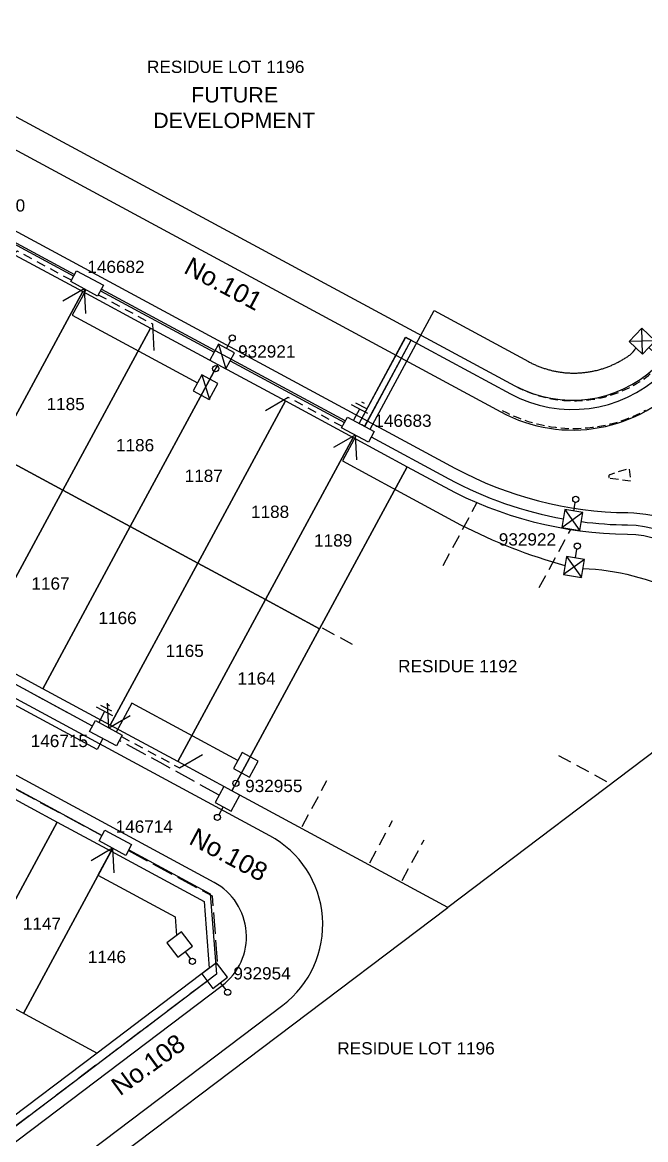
# Model space of a CAD drawing. Header units: metres. Extents: x 303507 to 304452, y 6274483 to 6275961.
# Drawn here: x 304259.9 to 304361.4, y 6274711.8 to 6274893.8 of the extents above; entities that cross this region are included whole.
import ezdxf
from ezdxf.enums import TextEntityAlignment as Align

# ---------------------------------------------------------------- set-up
doc = ezdxf.new("R2010")
doc.units = ezdxf.units.M
doc.header["$LTSCALE"] = 0.7
for name, pattern in [('Dash', [5, 3, -2]), ('DASHED', [19.05, 12.7, -6.35]), ('IE Trench LV', [6.5, 5, -1.5])]:
    doc.linetypes.add(name, pattern=pattern)
doc.layers.get('0').update_dxf_attribs({"color": 6})
for name, color, linetype in [('_User Miscellaneous1', 3, 'Continuous'), ('_User Miscellaneous10', 8, 'Continuous'), ('_User Miscellaneous11', 7, 'Continuous'), ('_User Miscellaneous4', 7, 'Continuous'), ('_User Miscellaneous7', 150, 'Continuous'), ('_User Miscellaneous8', 7, 'Continuous'), ('_User Miscellaneous9', 8, 'Continuous'), ('Cadastre Developer_SP_NEW', 4, 'Continuous'), ('Cadastre Roads_SP_NEW', 8, 'Continuous'), ('Duct_SP_NEW', 2, 'Continuous'), ('Equip_LV_NEW', 5, 'Continuous'), ('Mains_LV_NEW_R6', 2, 'Continuous'), ('Mains_LV_NEW_T84', 2, 'Continuous'), ('Services_SP_NEW_UG', 2, 'Continuous'), ('SupportsUG_SP_LV_NEW', 2, 'Continuous'), ('SupportsUG_SP_LV_SL_NEW', 2, 'Continuous'), ('Trench_SP_NEW', 2, 'Continuous')]:
    doc.layers.add(name, color=color, linetype=linetype)
doc.layers.add('_User Miscellaneous5', color=7, linetype='Continuous', lineweight=35)
doc.styles.add('ARIAL', font='arial.ttf', dxfattribs={"height": 2})
doc.styles.add('ARIAL 3.0', font='arial.ttf', dxfattribs={"height": 3})
doc.styles.add('POLE_LABEL', font='arial.ttf')
doc.styles.add('SL_LABEL', font='arial.ttf')
doc.styles.get("Standard").update_dxf_attribs({"font": 'arial.ttf'})
doc.styles.add('style1', font='iso3098b.shx')
doc.linetypes.add('Cable New UG', pattern='A,8,-1,["x",style1,S=3.5,R=0,X=0.35,Y=-1],-3.5', length=12.5)
doc.linetypes.add('Cable Z', pattern='A,8,-1,["Z",Standard,S=2.5,R=0,X=0.35,Y=-1.25],-3.5', length=12.5)
doc.linetypes.add('IE Trench HV', pattern='A,8,-2,["/",style1,S=2.5,R=0,X=0.1,Y=-1],-4.5', length=14.5)

# ---------------------------------------------------------------- blocks, each defined once
blk = doc.blocks.new('*U140')
at = {"layer": '_User Miscellaneous7', "lineweight": -3}
blk.add_lwpolyline([(1.49, -4.51), (1.49, -3.06)], dxfattribs=at)
blk.add_lwpolyline([(0, -7.48), (2.97, -7.48), (2.97, -4.51), (0, -4.51)], close=True, dxfattribs=at)
blk.add_circle((1.49, -2.56), 0.5, dxfattribs=at)
at = {"layer": '_User Miscellaneous8', "color": 2, "lineweight": -3}
blk.add_lwpolyline([(-1.49, 0), (1.49, 0), (1.49, 2.97), (-1.49, 2.97)], close=True, dxfattribs=at)
at = {"style": 'POLE_LABEL', "flags": 9}
blk.add_attdef('STRUCTURE_PLANT_NUMBER', text='', height=0.2, dxfattribs=at).set_placement((1.64, 1.73), align=Align.MIDDLE_LEFT)
for tag, flags, p in [('STREET_CODE', 9, (1.64, 1.49)), ('OWNED_BY', 9, (1.64, 1.09)), ('OPERATED_BY', 9, (1.64, 0.89)), ('STATE', 9, (1.64, 0.49)), ('COLUMN_TYPE', 9, (1.64, 1.29)), ('MAINTAINED_BY', 9, (1.64, 0.69)), ('USAGE', 9, (1.64, 0.29)), ('LEGEND', 9, (1.64, 0.09)), ('SUBURB', 9, (1.64, -0.31)), ('STREETNAME', 9, (1.64, -0.51)), ('Z', 1, (1.64, -1.31)), ('PARENT', 9, (1.64, -0.11)), ('LOCATION', 9, (1.64, -0.71)), ('NOTES', 9, (1.64, -0.91)), ('LABEL_ALIGNMENT', 9, (1.64, -1.11))]:
    blk.add_attdef(tag, text='', height=0.2, dxfattribs=dict(flags=flags)).set_placement(p, align=Align.MIDDLE_LEFT)
at = {"layer": '_User Miscellaneous5', "style": 'ARIAL', "flags": 8}
blk.add_attdef('ASSET_NUM', text='', height=2, dxfattribs=at).set_placement((2, 3.49), align=Align.MIDDLE_LEFT)
blk = doc.blocks.new('*U66')
at = {"layer": '_User Miscellaneous8', "color": 2}
blk.add_line((0, 0), (0, 1.45), dxfattribs=at)
blk.add_circle((0, 1.95), 0.5, dxfattribs=at)
for tag, p, flags in [('Z', (0, 0), 1), ('OPERATED_BY', (0, -9.61), 9)]:
    blk.add_attdef(tag, p, '', height=0.2, dxfattribs=dict(flags=flags))
at = {"style": 'SL_LABEL', "flags": 9}
blk.add_attdef('STREET_CODE', text='', height=0.2, dxfattribs=at).set_placement((0, -0.2), align=Align.MIDDLE_LEFT)
at = {"flags": 9}
for tag, p in [('CONSTRUCTED_VOLTAGE', (0, -0.4)), ('CONTROL_TYPE', (0, -0.6)), ('OPERATING_VOLTAGE', (0, -1.4)), ('ORIENTATION', (0, -1.6)), ('OWNED_BY', (0, -1.8)), ('LANTERN_PURPOSE', (0, -0.8)), ('LANTERN_TYPE', (0, -1)), ('NO_PHASES', (0, -1.2)), ('STATE', (0, -2)), ('CEXIST', (0, -2.4)), ('CNEW', (0, -2.6)), ('CNUMBER', (0, -2.8)), ('CREMOVE', (0, -3)), ('CREPLACE', (0, -3.2)), ('USAGE', (0, -2.2)), ('LKINGHEIGHT', (0, -3.4)), ('LBRACKET', (0, -3.6)), ('LBRACKETVOCAB', (0, -3.8)), ('LCATEGORY', (0, -4)), ('LCHARGE1', (0, -4.2)), ('LCHARGE1PERCENT', (0, -4.4)), ('LCHARGE2', (0, -4.6)), ('LCHARGE2PERCENT', (0, -4.8)), ('LCHARGE3', (0, -5)), ('LCHARGE3PERCENT', (0, -5.2)), ('LEXIST', (0, -5.4)), ('LLAMP', (0, -5.6)), ('LLAMPVOCAB', (0, -5.8)), ('LMAST', (0, -6)), ('LMASTVOCAB', (0, -6.2)), ('LNEW', (0, -6.4)), ('LANTNUMBER', (0, -6.6)), ('LOUTREACH', (0, -7)), ('LOUTREACHVOCAB', (0, -7.2)), ('SUBURB', (0, -8.6)), ('STREETNAME', (0, -8.8)), ('LRATECODE', (0, -7.4)), ('LREMOVE', (0, -7.6)), ('LREPLACE', (0, -7.8)), ('LTYPE', (0, -8)), ('LTYPEVOCAB', (0, -8.2)), ('LEGEND', (0, -8.4)), ('LOCATION', (0, -9)), ('NOTES', (0, -9.2)), ('MAINTAINED_BY', (0, -9.86))]:
    blk.add_attdef(tag, text='', height=0.2, dxfattribs=at).set_placement(p, align=Align.MIDDLE_LEFT)
blk = doc.blocks.new('*U134')
at = {"layer": '_User Miscellaneous7', "lineweight": -3}
blk.add_lwpolyline([(-1.86, -6.29), (1.11, -6.29), (1.11, -3.32), (-1.86, -3.32)], close=True, dxfattribs=at)
blk.add_lwpolyline([(-0.37, -3.32), (-0.37, -1.87)], dxfattribs=at)
blk.add_circle((-0.37, -1.37), 0.5, dxfattribs=at)
at = {"layer": '_User Miscellaneous8', "color": 2, "lineweight": -3}
blk.add_lwpolyline([(-1.49, 0), (1.49, 0), (1.49, 2.97), (-1.49, 2.97)], close=True, dxfattribs=at)
at = {"style": 'POLE_LABEL', "flags": 9}
blk.add_attdef('STRUCTURE_PLANT_NUMBER', text='', height=0.2, dxfattribs=at).set_placement((1.64, 1.73), align=Align.MIDDLE_LEFT)
for tag, flags, p in [('STREET_CODE', 9, (1.64, 1.49)), ('OWNED_BY', 9, (1.64, 1.09)), ('OPERATED_BY', 9, (1.64, 0.89)), ('STATE', 9, (1.64, 0.49)), ('COLUMN_TYPE', 9, (1.64, 1.29)), ('MAINTAINED_BY', 9, (1.64, 0.69)), ('USAGE', 9, (1.64, 0.29)), ('LEGEND', 9, (1.64, 0.09)), ('SUBURB', 9, (1.64, -0.31)), ('STREETNAME', 9, (1.64, -0.51)), ('Z', 1, (1.64, -1.31)), ('PARENT', 9, (1.64, -0.11)), ('LOCATION', 9, (1.64, -0.71)), ('NOTES', 9, (1.64, -0.91)), ('LABEL_ALIGNMENT', 9, (1.64, -1.11))]:
    blk.add_attdef(tag, text='', height=0.2, dxfattribs=dict(flags=flags)).set_placement(p, align=Align.MIDDLE_LEFT)
at = {"layer": '_User Miscellaneous5', "style": 'ARIAL', "flags": 8}
blk.add_attdef('ASSET_NUM', text='', height=2, dxfattribs=at).set_placement((2, 3.49), align=Align.MIDDLE_LEFT)
blk = doc.blocks.new('*U149')
at = {"layer": '_User Miscellaneous7', "lineweight": -3}
for points in [[(0, -2.73), (0, -1.28)], [(-1.49, -2.73), (1.5, -5.71)]]:
    blk.add_lwpolyline(points, dxfattribs=at)
blk.add_lwpolyline([(-1.49, -5.7), (1.48, -5.7), (1.48, -2.73), (-1.49, -2.73)], close=True, dxfattribs=at)
blk.add_circle((0, -0.78), 0.5, dxfattribs=at)
at = {"layer": '_User Miscellaneous8', "color": 2, "lineweight": -3}
blk.add_lwpolyline([(-1.49, 0), (1.48, 0), (1.48, 2.97), (-1.49, 2.97)], close=True, dxfattribs=at)
blk.add_lwpolyline([(-1.49, 2.97), (1.5, -0.01)], dxfattribs=at)
at = {"style": 'POLE_LABEL', "flags": 9}
blk.add_attdef('STRUCTURE_PLANT_NUMBER', text='', height=0.2, dxfattribs=at).set_placement((1.64, 1.73), align=Align.MIDDLE_LEFT)
for tag, flags, p in [('STREET_CODE', 9, (1.64, 1.48)), ('OWNED_BY', 9, (1.64, 1.09)), ('OPERATED_BY', 9, (1.64, 0.89)), ('STATE', 9, (1.64, 0.49)), ('COLUMN_TYPE', 9, (1.64, 1.29)), ('MAINTAINED_BY', 9, (1.64, 0.69)), ('USAGE', 9, (1.64, 0.29)), ('LEGEND', 9, (1.64, 0.09)), ('SUBURB', 9, (1.64, -0.31)), ('STREETNAME', 9, (1.64, -0.51)), ('Z', 1, (1.64, -1.31)), ('PARENT', 9, (1.64, -0.11)), ('LOCATION', 9, (1.64, -0.71)), ('NOTES', 9, (1.64, -0.91)), ('LABEL_ALIGNMENT', 9, (1.64, -1.11))]:
    blk.add_attdef(tag, text='', height=0.2, dxfattribs=dict(flags=flags)).set_placement(p, align=Align.MIDDLE_LEFT)
at = {"layer": '_User Miscellaneous5', "style": 'ARIAL', "flags": 8}
blk.add_attdef('ASSET_NUM', text='', height=2, dxfattribs=at).set_placement((2, 3.49), align=Align.MIDDLE_LEFT)
blk = doc.blocks.new('*U150')
at = {"layer": '_User Miscellaneous7', "lineweight": -3}
for points in [[(0, -2.71), (0, -1.26)], [(-1.49, -2.71), (1.5, -5.69)]]:
    blk.add_lwpolyline(points, dxfattribs=at)
blk.add_lwpolyline([(-1.49, -5.68), (1.48, -5.68), (1.48, -2.71), (-1.49, -2.71)], close=True, dxfattribs=at)
blk.add_circle((0, -0.76), 0.5, dxfattribs=at)
at = {"layer": '_User Miscellaneous8', "color": 2, "lineweight": -3}
blk.add_lwpolyline([(-1.49, 0), (1.48, 0), (1.48, 2.97), (-1.49, 2.97)], close=True, dxfattribs=at)
blk.add_lwpolyline([(-1.49, 2.97), (1.5, -0.01)], dxfattribs=at)
at = {"style": 'POLE_LABEL', "flags": 9}
blk.add_attdef('STRUCTURE_PLANT_NUMBER', text='', height=0.2, dxfattribs=at).set_placement((1.64, 1.73), align=Align.MIDDLE_LEFT)
for tag, flags, p in [('STREET_CODE', 9, (1.64, 1.48)), ('OWNED_BY', 9, (1.64, 1.09)), ('OPERATED_BY', 9, (1.64, 0.89)), ('STATE', 9, (1.64, 0.49)), ('COLUMN_TYPE', 9, (1.64, 1.29)), ('MAINTAINED_BY', 9, (1.64, 0.69)), ('USAGE', 9, (1.64, 0.29)), ('LEGEND', 9, (1.64, 0.09)), ('SUBURB', 9, (1.64, -0.31)), ('STREETNAME', 9, (1.64, -0.51)), ('Z', 1, (1.64, -1.31)), ('PARENT', 9, (1.64, -0.11)), ('LOCATION', 9, (1.64, -0.71)), ('NOTES', 9, (1.64, -0.91)), ('LABEL_ALIGNMENT', 9, (1.64, -1.11))]:
    blk.add_attdef(tag, text='', height=0.2, dxfattribs=dict(flags=flags)).set_placement(p, align=Align.MIDDLE_LEFT)
at = {"layer": '_User Miscellaneous5', "style": 'ARIAL', "flags": 8}
blk.add_attdef('ASSET_NUM', text='', height=2, dxfattribs=at).set_placement((2, 3.49), align=Align.MIDDLE_LEFT)
blk = doc.blocks.new('*U135')
at = {"layer": '_User Miscellaneous7', "lineweight": -3}
for points in [[(1.48, -4.51), (1.48, -3.06)], [(0, -4.51), (2.98, -7.5)], [(2.97, -4.51), (0, -7.48)]]:
    blk.add_lwpolyline(points, dxfattribs=at)
blk.add_lwpolyline([(0, -7.48), (2.97, -7.48), (2.97, -4.51), (0, -4.51)], close=True, dxfattribs=at)
blk.add_circle((1.48, -2.56), 0.5, dxfattribs=at)
at = {"layer": '_User Miscellaneous8', "color": 2, "lineweight": -3}
blk.add_lwpolyline([(-1.49, 0), (1.48, 0), (1.48, 2.97), (-1.49, 2.97)], close=True, dxfattribs=at)
blk.add_lwpolyline([(-1.49, 2.97), (1.5, -0.01)], dxfattribs=at)
at = {"layer": '_User Miscellaneous9', "color": 2, "lineweight": -3}
blk.add_lwpolyline([(1.48, 2.97), (-1.49, -0.01)], dxfattribs=at)
at = {"style": 'POLE_LABEL', "flags": 9}
blk.add_attdef('STRUCTURE_PLANT_NUMBER', text='', height=0.2, dxfattribs=at).set_placement((1.64, 1.73), align=Align.MIDDLE_LEFT)
for tag, flags, p in [('STREET_CODE', 9, (1.64, 1.48)), ('OWNED_BY', 9, (1.64, 1.09)), ('OPERATED_BY', 9, (1.64, 0.89)), ('STATE', 9, (1.64, 0.49)), ('COLUMN_TYPE', 9, (1.64, 1.29)), ('MAINTAINED_BY', 9, (1.64, 0.69)), ('USAGE', 9, (1.64, 0.29)), ('LEGEND', 9, (1.64, 0.09)), ('SUBURB', 9, (1.64, -0.31)), ('STREETNAME', 9, (1.64, -0.51)), ('Z', 1, (1.64, -1.31)), ('PARENT', 9, (1.64, -0.11)), ('LOCATION', 9, (1.64, -0.71)), ('NOTES', 9, (1.64, -0.91)), ('LABEL_ALIGNMENT', 9, (1.64, -1.11))]:
    blk.add_attdef(tag, text='', height=0.2, dxfattribs=dict(flags=flags)).set_placement(p, align=Align.MIDDLE_LEFT)
at = {"layer": '_User Miscellaneous5', "style": 'ARIAL', "flags": 8}
blk.add_attdef('ASSET_NUM', text='', height=2, dxfattribs=at).set_placement((2, 3.49), align=Align.MIDDLE_LEFT)
blk = doc.blocks.new('*U172')
at = {"layer": '_User Miscellaneous7', "lineweight": -3}
for points in [[(0, -3.03), (0, -1.58)], [(-1.49, -3.03), (1.5, -6.01)], [(1.49, -3.03), (-1.49, -6)]]:
    blk.add_lwpolyline(points, dxfattribs=at)
blk.add_lwpolyline([(-1.49, -6), (1.49, -6), (1.49, -3.03), (-1.49, -3.03)], close=True, dxfattribs=at)
blk.add_circle((0, -1.08), 0.5, dxfattribs=at)
at = {"layer": '_User Miscellaneous8', "color": 2, "lineweight": -3}
blk.add_lwpolyline([(-1.49, 0), (1.49, 0), (1.49, 2.97), (-1.49, 2.97)], close=True, dxfattribs=at)
blk.add_lwpolyline([(-1.49, 2.97), (1.5, -0.01)], dxfattribs=at)
at = {"layer": '_User Miscellaneous9', "color": 2, "lineweight": -3}
blk.add_lwpolyline([(1.49, 2.97), (-1.49, -0.01)], dxfattribs=at)
at = {"style": 'POLE_LABEL', "flags": 9}
blk.add_attdef('STRUCTURE_PLANT_NUMBER', text='', height=0.2, dxfattribs=at).set_placement((1.64, 1.73), align=Align.MIDDLE_LEFT)
for tag, flags, p in [('STREET_CODE', 9, (1.64, 1.49)), ('OWNED_BY', 9, (1.64, 1.09)), ('OPERATED_BY', 9, (1.64, 0.89)), ('STATE', 9, (1.64, 0.49)), ('COLUMN_TYPE', 9, (1.64, 1.29)), ('MAINTAINED_BY', 9, (1.64, 0.69)), ('USAGE', 9, (1.64, 0.29)), ('LEGEND', 9, (1.64, 0.09)), ('SUBURB', 9, (1.64, -0.31)), ('STREETNAME', 9, (1.64, -0.51)), ('Z', 1, (1.64, -1.31)), ('PARENT', 9, (1.64, -0.11)), ('LOCATION', 9, (1.64, -0.71)), ('NOTES', 9, (1.64, -0.91)), ('LABEL_ALIGNMENT', 9, (1.64, -1.11))]:
    blk.add_attdef(tag, text='', height=0.2, dxfattribs=dict(flags=flags)).set_placement(p, align=Align.MIDDLE_LEFT)
at = {"layer": '_User Miscellaneous5', "style": 'ARIAL', "flags": 8}
blk.add_attdef('ASSET_NUM', text='', height=2, dxfattribs=at).set_placement((2, 3.49), align=Align.MIDDLE_LEFT)
blk = doc.blocks.new('*U86')
at = {"lineweight": -3}
blk.add_lwpolyline([(-2.48, 2.49), (2.47, 2.49), (2.47, 0.51), (-2.48, 0.51)], close=True, dxfattribs=at)
for tag, flags, p in [('STREET_CODE', 9, (1.5, 3.5)), ('OWNED_BY', 9, (1.5, 3.3)), ('OPERATED_BY', 9, (1.5, 3.1)), ('STATE', 9, (1.5, 2.7)), ('SUPPORT_TYPE', 9, (1.5, 2.5)), ('MAINTAINED_BY', 9, (1.5, 2.9)), ('USAGE', 9, (1.5, 2.3)), ('LEGEND', 9, (1.5, 2.1)), ('PARENT', 9, (1.5, 1.9)), ('SUBURB', 9, (1.5, 1.7)), ('STREETNAME', 9, (1.5, 1.5)), ('Z', 1, (1.5, 0.9)), ('LOCATION', 9, (1.5, 1.3)), ('NOTES', 9, (1.5, 1.1))]:
    blk.add_attdef(tag, text='', height=0.2, dxfattribs=dict(flags=flags)).set_placement(p, align=Align.MIDDLE_LEFT)
at = {"layer": '_User Miscellaneous4', "style": 'ARIAL', "flags": 8}
blk.add_attdef('ASSET_NUM', text='', height=2, dxfattribs=at).set_placement((2, 5.5), align=Align.MIDDLE_LEFT)
blk = doc.blocks.new('A$C1B2C29DD')
at = {"layer": 'Services_SP_NEW_UG', "color": 2, "flags": 128}
for points in [[(0, 0), (-2.1, 3.44)], [(0, 0), (2.1, 3.44)]]:
    blk.add_lwpolyline(points, dxfattribs=at)
blk = doc.blocks.new('*U73')
at = {"layer": 'Services_SP_NEW_UG', "color": 2, "flags": 128}
blk.add_lwpolyline([(12.5, -0.75), (14.75, 2.93)], dxfattribs=at)
at = {"layer": 'Services_SP_NEW_UG', "color": 2, "linetype": 'Dash', "ltscale": 0.7, "flags": 128}
blk.add_lwpolyline([(2.47, -0.75), (12.5, -0.75)], dxfattribs=at)
blk = doc.blocks.new('*U70')
at = {"layer": 'Services_SP_NEW_UG', "color": 2, "flags": 128}
blk.add_lwpolyline([(-12.5, -0.75), (-14.75, 2.93)], dxfattribs=at)
at = {"layer": 'Services_SP_NEW_UG', "color": 2, "linetype": 'Dash', "ltscale": 0.7, "flags": 128}
blk.add_lwpolyline([(-2.47, -0.75), (-12.5, -0.75)], dxfattribs=at)
blk = doc.blocks.new('*U83')
at = {"lineweight": -3}
blk.add_lwpolyline([(-2.48, 2.49), (2.47, 2.49), (2.47, 0.51), (-2.48, 0.51)], close=True, dxfattribs=at)
for tag, flags, p in [('STREET_CODE', 9, (1.5, 3.5)), ('OWNED_BY', 9, (1.5, 3.3)), ('OPERATED_BY', 9, (1.5, 3.1)), ('STATE', 9, (1.5, 2.7)), ('SUPPORT_TYPE', 9, (1.5, 2.5)), ('MAINTAINED_BY', 9, (1.5, 2.9)), ('USAGE', 9, (1.5, 2.3)), ('LEGEND', 9, (1.5, 2.1)), ('PARENT', 9, (1.5, 1.9)), ('SUBURB', 9, (1.5, 1.7)), ('STREETNAME', 9, (1.5, 1.5)), ('Z', 1, (1.5, 0.9)), ('LOCATION', 9, (1.5, 1.3)), ('NOTES', 9, (1.5, 1.1))]:
    blk.add_attdef(tag, text='', height=0.2, dxfattribs=dict(flags=flags)).set_placement(p, align=Align.MIDDLE_LEFT)
at = {"layer": '_User Miscellaneous4', "style": 'ARIAL', "flags": 8}
blk.add_attdef('ASSET_NUM', text='', height=2, dxfattribs=at).set_placement((2, 5.5), align=Align.MIDDLE_LEFT)
blk = doc.blocks.new('*U69')
at = {"layer": 'Services_SP_NEW_UG', "color": 2, "flags": 128}
blk.add_lwpolyline([(12.5, -0.75), (14.75, 2.93)], dxfattribs=at)
at = {"layer": 'Services_SP_NEW_UG', "color": 2, "linetype": 'Dash', "ltscale": 0.7, "flags": 128}
blk.add_lwpolyline([(2.47, -0.75), (12.5, -0.75)], dxfattribs=at)
blk = doc.blocks.new('Earth')
for p, q in [((0, -2.04), (0, 0)), ((-1.5, -2.04), (1.5, -2.04)), ((-1, -2.64), (1, -2.64)), ((-0.25, -3.24), (0.25, -3.24))]:
    blk.add_line(p, q)
blk = doc.blocks.new('*U138')
at = {"layer": 'Services_SP_NEW_UG', "color": 2, "flags": 128}
blk.add_lwpolyline([(13.23, -0.75), (15.47, 2.93)], dxfattribs=at)
at = {"layer": 'Services_SP_NEW_UG', "color": 2, "linetype": 'Dash', "ltscale": 0.7, "flags": 128}
blk.add_lwpolyline([(2.47, -0.75), (13.23, -0.75)], dxfattribs=at)
blk = doc.blocks.new('*U151')
at = {"layer": '_User Miscellaneous7', "lineweight": -3}
blk.add_lwpolyline([(-1.49, -6.3), (1.49, -6.3), (1.49, -3.33), (-1.49, -3.33)], close=True, dxfattribs=at)
blk.add_lwpolyline([(0, -3.33), (0, -1.88)], dxfattribs=at)
blk.add_circle((0, -1.38), 0.5, dxfattribs=at)
at = {"layer": '_User Miscellaneous8', "color": 2, "lineweight": -3}
blk.add_lwpolyline([(-1.49, 0), (1.49, 0), (1.49, 2.97), (-1.49, 2.97)], close=True, dxfattribs=at)
at = {"style": 'POLE_LABEL', "flags": 9}
blk.add_attdef('STRUCTURE_PLANT_NUMBER', text='', height=0.2, dxfattribs=at).set_placement((1.64, 1.73), align=Align.MIDDLE_LEFT)
for tag, flags, p in [('STREET_CODE', 9, (1.64, 1.49)), ('OWNED_BY', 9, (1.64, 1.09)), ('OPERATED_BY', 9, (1.64, 0.89)), ('STATE', 9, (1.64, 0.49)), ('COLUMN_TYPE', 9, (1.64, 1.29)), ('MAINTAINED_BY', 9, (1.64, 0.69)), ('USAGE', 9, (1.64, 0.29)), ('LEGEND', 9, (1.64, 0.09)), ('SUBURB', 9, (1.64, -0.31)), ('STREETNAME', 9, (1.64, -0.51)), ('Z', 1, (1.64, -1.31)), ('PARENT', 9, (1.64, -0.11)), ('LOCATION', 9, (1.64, -0.71)), ('NOTES', 9, (1.64, -0.91)), ('LABEL_ALIGNMENT', 9, (1.64, -1.11))]:
    blk.add_attdef(tag, text='', height=0.2, dxfattribs=dict(flags=flags)).set_placement(p, align=Align.MIDDLE_LEFT)
at = {"layer": '_User Miscellaneous5', "style": 'ARIAL', "flags": 8}
blk.add_attdef('ASSET_NUM', text='', height=2, dxfattribs=at).set_placement((2, 3.49), align=Align.MIDDLE_LEFT)

msp = doc.modelspace()

# ---------------------------------------------------------------- linework, layer by layer
at = {"layer": '_User Miscellaneous10', "linetype": 'DASHED', "lineweight": 25, "ltscale": 0.15}
msp.add_line((304358.99, 6274819.11), (304358.99, 6274819.11), dxfattribs=at)
at = {"layer": '_User Miscellaneous10', "linetype": 'DASHED', "ltscale": 0.25}
for p, q in [((304328.43, 6274805.35), (304333.98, 6274815.64)), ((304344.09, 6274801.74), (304349.2, 6274811.21)), ((304308.73, 6274795.18), (304313.79, 6274792.45)), ((304347.21, 6274774.41), (304355.92, 6274769.71)), ((304305.48, 6274762.84), (304309.52, 6274770.33)), ((304316.48, 6274756.9), (304320.21, 6274763.81)), ((304321.76, 6274754.05), (304325.34, 6274760.69))]:
    msp.add_line(p, q, dxfattribs=at)
at = {"layer": '_User Miscellaneous10', "linetype": 'DASHED', "ltscale": 0.15, "flags": 128}
msp.add_lwpolyline([(304355.64, 6274819.55), (304358.99, 6274819.11), (304358.73, 6274821.16), (304355.58, 6274820.13, 0.798755), (304355.64, 6274819.55)], format="xyb", dxfattribs=at)
at = {"layer": '_User Miscellaneous10', "linetype": 'DASHED', "ltscale": 0.15}
for centre, radius, start, end in [((304354.57, 6274845.17), 11.5, 304.6212, 343.1312), ((304349.71, 6274852.21), 20.05, 241.6426, 304.6212), ((304349.71, 6274852.21), 24.55, 241.6426, 298.4301)]:
    msp.add_arc(centre, radius, start, end, dxfattribs=at)
at = {"layer": '_User Miscellaneous11'}
for p, q in [((304314.78, 6274828.46), (304322.36, 6274842.5)), ((304315.63, 6274828), (304323.2, 6274842.04)), ((304322.36, 6274842.5), (304322.78, 6274842.27)), ((304323.2, 6274842.04), (304322.78, 6274842.27)), ((304314.78, 6274828.46), (304315.21, 6274828.23)), ((304315.63, 6274828), (304315.21, 6274828.23))]:
    msp.add_line(p, q, dxfattribs=at)
at = {"layer": '_User Miscellaneous9', "flags": 128}
msp.add_lwpolyline([(303913.32, 6275059.72), (304337.81, 6274830.36)], dxfattribs=at)
for points in [[(303880.92, 6274901.55), (303890.25, 6274904.91, 0.189053), (303929.52, 6274939.31, -0.41938), (303939.75, 6274942.46), (303998.42, 6274910.75, 0.052412), (304019.01, 6274902.27), (304044.6, 6274894.75, -0.052412), (304054.27, 6274890.77), (304057.02, 6274889.29, -0.424382), (304059.92, 6274878.9), (304058.99, 6274877.31, 0.105117), (304046.02, 6274838.24), (304039.36, 6274778.44, 0.054998), (304039.19, 6274635.22, 0.424194), (304056.75, 6274621.61, 0.088219), (304224.64, 6274677, 0.037313), (304241.77, 6274687.96), (304302.31, 6274733.74, 0.545911), (304300.21, 6274761.33), (304152.92, 6274840.91, -0.414214), (304148.88, 6274854.46), (304172.41, 6274898.01, -0.414214), (304182.57, 6274901.05), (304330.33, 6274821.21)], [(304337.81, 6274830.35, 0.350471), (304367.98, 6274835.8, -0.30427), (304386.43, 6274840.76, 0.179943), (304407.02, 6274841.33), (304410.79, 6274842.85, 0.022072), (304425.36, 6274849.49)], [(304330.33, 6274821.21, 0.122026), (304358.48, 6274813.95, -0.425038), (304377.82, 6274793.49), (304377.15, 6274779.17)]]:
    msp.add_lwpolyline(points, format="xyb", dxfattribs=at)
msp.add_lwpolyline([(304053.99, 6274698.19, 0.420193), (304046.52, 6274690.51, 0.019825), (304049.77, 6274639.72, 0.429168), (304061.26, 6274630.88, 0.085285), (304220.6, 6274684.48, 0.037337), (304236.68, 6274694.77), (304292.45, 6274736.94, 0.545912), (304291.17, 6274753.71), (304236.06, 6274783.49, 0.414214), (304225.89, 6274780.46), (304218.48, 6274766.74, -0.180045), (304194.08, 6274745.37), (304078.2, 6274701.38, -0.089986), (304061.18, 6274698.22)], format="xyb", close=True, dxfattribs=at)
at = {"layer": 'Cadastre Developer_SP_NEW'}
for p, q in [((304269.77, 6274849.96), (304255.51, 6274823.56)), ((304255.51, 6274823.56), (304269.77, 6274849.96)), ((304280.77, 6274844.01), (304266.5, 6274817.62)), ((304266.5, 6274817.62), (304280.77, 6274844.01)), ((304291.76, 6274838.07), (304277.5, 6274811.68)), ((304277.5, 6274811.68), (304291.76, 6274838.07)), ((304302.76, 6274832.13), (304288.5, 6274805.74)), ((304288.5, 6274805.74), (304302.76, 6274832.13)), ((304313.76, 6274826.19), (304299.5, 6274799.79)), ((304299.5, 6274799.79), (304313.76, 6274826.19)), ((304255.51, 6274823.56), (304266.5, 6274817.62)), ((304266.5, 6274817.62), (304255.51, 6274823.56)), ((304294.03, 6274768.65), (304322.56, 6274821.43)), ((304322.56, 6274821.43), (304308.29, 6274795.04)), ((304252.24, 6274791.23), (304266.5, 6274817.62)), ((304266.5, 6274817.62), (304252.24, 6274791.23)), ((304266.5, 6274817.62), (304277.5, 6274811.68)), ((304277.5, 6274811.68), (304266.5, 6274817.62)), ((304263.24, 6274785.28), (304277.5, 6274811.68)), ((304277.5, 6274811.68), (304263.24, 6274785.28)), ((304277.5, 6274811.68), (304288.5, 6274805.74)), ((304288.5, 6274805.74), (304277.5, 6274811.68)), ((304274.24, 6274779.34), (304288.5, 6274805.74)), ((304288.5, 6274805.74), (304274.24, 6274779.34)), ((304288.5, 6274805.74), (304299.5, 6274799.79)), ((304299.5, 6274799.79), (304288.5, 6274805.74)), ((304285.24, 6274773.4), (304299.5, 6274799.79)), ((304299.5, 6274799.79), (304285.24, 6274773.4)), ((304299.5, 6274799.79), (304308.29, 6274795.04)), ((304308.29, 6274795.04), (304299.5, 6274799.79)), ((304308.29, 6274795.04), (304294.03, 6274768.65)), ((304251.34, 6274737.16), (304265.6, 6274763.55)), ((304265.6, 6274763.55), (304251.34, 6274737.16)), ((304260.14, 6274732.4), (304274.4, 6274758.8)), ((304274.4, 6274758.8), (304260.14, 6274732.4)), ((304242.54, 6274741.91), (304272.1, 6274725.94))]:
    msp.add_line(p, q, dxfattribs=at)
at = {"layer": 'Cadastre Roads_SP_NEW', "color": 4}
for p, q in [((304258.77, 6274855.9), (304269.77, 6274849.96)), ((304269.77, 6274849.96), (304280.77, 6274844.01)), ((304280.77, 6274844.01), (304291.76, 6274838.07)), ((304291.76, 6274838.07), (304302.76, 6274832.13)), ((304302.76, 6274832.13), (304313.76, 6274826.19)), ((304313.76, 6274826.19), (304322.56, 6274821.43)), ((304322.56, 6274821.43), (304328.66, 6274818.13)), ((304263.24, 6274785.28), (304252.24, 6274791.23)), ((304274.24, 6274779.34), (304263.24, 6274785.28)), ((304373.85, 6274783.44), (304329.17, 6274749.66)), ((304285.24, 6274773.4), (304274.24, 6274779.34)), ((304294.03, 6274768.65), (304285.24, 6274773.4)), ((304329.17, 6274749.66), (304294.03, 6274768.65)), ((304256.8, 6274768.3), (304265.6, 6274763.55)), ((304265.6, 6274763.55), (304274.4, 6274758.8)), ((304274.4, 6274758.8), (304289.53, 6274750.62)), ((304289.53, 6274750.62), (304290.35, 6274739.74)), ((304243.88, 6274685.17), (304329.17, 6274749.66)), ((304290.35, 6274739.74), (304272.1, 6274725.94)), ((304272.1, 6274725.94), (304253.73, 6274712.05))]:
    msp.add_line(p, q, dxfattribs=at)
msp.add_lwpolyline([(303911.49, 6275065.95), (303915.13, 6275063.98), (303983.77, 6275026.93), (304340.12, 6274834.62)], dxfattribs=at)
msp.add_lwpolyline([(304340.12, 6274834.62, 0.322246), (304362.93, 6274837.56, 0.025315), (304364.32, 6274838.99, 0.00008), (304364.32, 6274838.99, -0.148768), (304375.19, 6274845.77, -0.148768), (304387.99, 6274845.35, 0.020251), (304389.91, 6274844.78, 0.000102), (304389.92, 6274844.78, 0.159008), (304405.21, 6274845.82), (304408.98, 6274847.34, 0.022072), (304423.15, 6274853.81)], format="xyb", dxfattribs=at)
at = {"layer": 'Cadastre Roads_SP_NEW', "color": 4, "flags": 128}
msp.add_lwpolyline([(304328.66, 6274818.13, 0.122026), (304358.44, 6274810.45, -0.339197), (304373.83, 6274798.42, -0.339197)], format="xyb", dxfattribs=at)
at = {"layer": 'Duct_SP_NEW'}
for p, q in [((304314.75, 6274828.48), (304322.33, 6274842.52)), ((304315.66, 6274827.98), (304323.24, 6274842.02)), ((304322.33, 6274842.52), (304322.78, 6274842.27)), ((304323.24, 6274842.02), (304322.78, 6274842.27)), ((304314.75, 6274828.48), (304315.21, 6274828.23)), ((304315.66, 6274827.98), (304315.21, 6274828.23))]:
    msp.add_line(p, q, dxfattribs=at)
at = {"layer": 'Mains_LV_NEW_R6', "color": 2, "linetype": 'Cable Z', "flags": 128}
for points in [[(304269.48, 6274848.79), (304268.04, 6274846.11), (304288.47, 6274835.09)], [(304270.27, 6274850.25), (304269.48, 6274848.79)], [(304316.53, 6274827.52), (304326.95, 6274846.84), (304342.33, 6274838.54)], [(304295.01, 6274773.59), (304277.76, 6274782.9), (304275.23, 6274778.22)], [(304274.59, 6274759.3), (304272.22, 6274754.91), (304284.79, 6274748.12), (304285.02, 6274745.09)]]:
    msp.add_lwpolyline(points, dxfattribs=at)
for points in [[(304342.33, 6274838.54, 0.01), (304342.88, 6274838.25, 0.01), (304343.45, 6274837.99, 0.01), (304344.02, 6274837.75, 0.01), (304344.6, 6274837.54, 0.01), (304345.19, 6274837.35, 0.01), (304345.79, 6274837.18, 0.01), (304346.4, 6274837.03, 0.01), (304347.01, 6274836.91, 0.01), (304347.62, 6274836.82, 0.01), (304348.24, 6274836.74, 0.01), (304348.86, 6274836.7, 0.01), (304349.48, 6274836.68, 0.01), (304350.1, 6274836.68, 0.01), (304350.72, 6274836.71, 0.01), (304351.34, 6274836.76, 0.01), (304351.95, 6274836.84, 0.01), (304352.57, 6274836.94, 0.01), (304353.18, 6274837.07, 0.003995), (304353.42, 6274837.12, 0.006005), (304353.78, 6274837.22, 0.01), (304354.37, 6274837.39, 0.01), (304354.96, 6274837.59, 0.01), (304355.54, 6274837.81, 0.01), (304356.11, 6274838.06, 0.01), (304356.67, 6274838.32, 0.01), (304357.22, 6274838.61, 0.01), (304357.76, 6274838.93, 0.01), (304358.29, 6274839.26, 0.01), (304358.8, 6274839.61, 0.122843), (304359.81, 6274840.79, 0.002899)], [(304314.27, 6274826.49), (304312.04, 6274822.37), (304320.84, 6274817.62), (304331.28, 6274811.98, 0.050355), (304348.26, 6274805.34)], [(304351.19, 6274804.86, -0.102798), (304367.04, 6274800.85, -0.112627), (304369.66, 6274798.79)]]:
    msp.add_lwpolyline(points, format="xyb", dxfattribs=at)
at = {"layer": 'Mains_LV_NEW_T84', "color": 2, "linetype": 'Cable New UG', "flags": 128}
for points in [[(304228.8, 6274874.11), (304268.44, 6274852.71)], [(304272.8, 6274850.36), (304312.53, 6274828.92)], [(304273.06, 6274777.16), (304272.1, 6274775.38), (304236.92, 6274794.37), (304223.06, 6274801.85)], [(304271.35, 6274779.2), (304253.7, 6274788.73)], [(304250.86, 6274773.29), (304272.91, 6274761.39)], [(304277.24, 6274759.01), (304290.52, 6274751.85), (304291.52, 6274738.77), (304253.46, 6274709.96), (304244.65, 6274703.3)]]:
    msp.add_lwpolyline(points, dxfattribs=at)
at = {"layer": 'Trench_SP_NEW', "linetype": 'IE Trench HV', "flags": 128}
for points in [[(304249.79, 6274862.44), (304268.3, 6274852.45)], [(304272.65, 6274850.09), (304291.17, 6274840.1)], [(304293.77, 6274838.67), (304312.38, 6274828.63)]]:
    msp.add_lwpolyline(points, dxfattribs=at)
for points in [[(304322.33, 6274842.52), (304339.4, 6274833.3, 0.32224), (304363.96, 6274836.46, 0.00378), (304364.19, 6274836.68)], [(304316.74, 6274826.28), (304329.38, 6274819.45, 0.079269), (304348, 6274812.93, 0.079496)], [(304350.94, 6274812.48, 0.030214), (304358.46, 6274811.95, -0.317235), (304374.88, 6274800.13, -0.317235)]]:
    msp.add_lwpolyline(points, format="xyb", dxfattribs=at)
at = {"layer": 'Trench_SP_NEW', "linetype": 'IE Trench LV', "flags": 128}
for points in [[(304271.35, 6274779.2), (304253.7, 6274788.73)], [(304291.96, 6274767.94), (304282.35, 6274773.27), (304275.71, 6274776.85)], [(304250.84, 6274773.25), (304272.88, 6274761.35)], [(304277.19, 6274758.9), (304290.84, 6274751.53), (304291.69, 6274740.43)], [(304290.06, 6274737.67), (304256.11, 6274711.98)]]:
    msp.add_lwpolyline(points, dxfattribs=at)

# ---------------------------------------------------------------- block references
at = {"layer": 'Equip_LV_NEW', "lineweight": 0}
for p, rotation in [((304313.86, 6274828.99), 151.6426605108956), ((304272.36, 6274779.76), 151.6426605340717)]:
    msp.add_blockref('Earth', p, dxfattribs=dict(at, rotation=rotation))
at = {"layer": 'Services_SP_NEW_UG'}
for name, p, rotation in [('*U73', (304269.76, 6274849.95), 151.6426605219918), ('*U70', (304269.76, 6274849.95), 151.6426605217299), ('*U69', (304313.87, 6274826.12), 151.6426605173791), ('*U138', (304274.23, 6274779.33), 331.6426605215989)]:
    msp.add_blockref(name, p, dxfattribs=dict(at, rotation=rotation))
at = {"layer": 'Services_SP_NEW_UG', "color": 2}
for p, rotation in [((304270.01, 6274850.4), 151.6426605029869), ((304314.09, 6274826.59), 151.6426604971398), ((304274, 6274778.9), 331.6426605015544), ((304274.59, 6274759.3), 151.6426605052131)]:
    msp.add_blockref('A$C1B2C29DD', p, dxfattribs=dict(at, rotation=rotation))
at = {"layer": 'SupportsUG_SP_LV_NEW'}
ref = msp.add_blockref('*U86', (304269.76, 6274849.95), dxfattribs=dict(at, rotation=331.642660518548))
ref.add_attrib('ASSET_NUM_001', '146682', (304270.51, 6274852.98), dxfattribs={"layer": '_User Miscellaneous4', "height": 2, "style": 'ARIAL'})
ref = msp.add_blockref('*U83', (304313.85, 6274826.14), dxfattribs=dict(at, rotation=331.6426605155074))
ref.add_attrib('ASSET_NUM_001', '146683', (304317.23, 6274827.92), dxfattribs={"layer": '_User Miscellaneous4', "height": 2, "style": 'ARIAL'})
ref = msp.add_blockref('*U86', (304274.24, 6274779.35), dxfattribs=dict(at, rotation=151.6426605232511))
ref.add_attrib('ASSET_NUM_001', '146715', (304261.29, 6274775.77), dxfattribs={"layer": '_User Miscellaneous4', "height": 2, "style": 'ARIAL'})
ref = msp.add_blockref('*U86', (304274.35, 6274758.86), dxfattribs=dict(at, rotation=331.6426605028209))
ref.add_attrib('ASSET_NUM_001', '146714', (304275.12, 6274761.82), dxfattribs={"layer": '_User Miscellaneous4', "height": 2, "style": 'ARIAL'})
at = {"layer": 'SupportsUG_SP_LV_SL_NEW', "ltscale": 0.5}
ref = msp.add_blockref('*U149', (304247.77, 6274861.84), dxfattribs=dict(at, rotation=331.6415058497902))
ref.add_attrib('ASSET_NUM_001', '932920', (304251.07, 6274862.97), dxfattribs={"layer": '_User Miscellaneous5', "height": 2, "style": 'ARIAL'})
ref = msp.add_blockref('*U172', (304364.12, 6274838.78), dxfattribs=dict(at, rotation=226.8460337523622))
ref.add_attrib('ASSET_NUM_001', '932924', (304369.39, 6274835.4), dxfattribs={"layer": '_User Miscellaneous5', "height": 2, "rotation": 1.2293, "style": 'ARIAL'})
ref = msp.add_blockref('*U150', (304291.76, 6274838.07), dxfattribs=dict(at, rotation=331.6415058490492))
ref.add_attrib('ASSET_NUM_001', '932921', (304295.06, 6274839.2), dxfattribs={"layer": '_User Miscellaneous5', "height": 2, "style": 'ARIAL'})
for p, rotation in [((304293.17, 6274840.69), 331.6415058490492), ((304349.71, 6274814.19), 350.6974167601261), ((304292.62, 6274766.03), 151.642660499885), ((304292.15, 6274737.38), 218.5306253659923)]:
    msp.add_blockref('*U66', p, dxfattribs=dict(at, rotation=rotation))
ref = msp.add_blockref('*U135', (304349.23, 6274811.26), dxfattribs=dict(at, rotation=350.6974167601261))
ref.add_attrib('ASSET_NUM_001', '932922', (304337.49, 6274808.59), dxfattribs={"layer": '_User Miscellaneous5', "height": 2, "style": 'ARIAL'})
ref = msp.add_blockref('*U151', (304294.03, 6274768.65), dxfattribs=dict(at, rotation=151.642660499885))
ref.add_attrib('ASSET_NUM_001', '932955', (304296.2, 6274768.44), dxfattribs={"layer": '_User Miscellaneous5', "height": 2, "style": 'ARIAL'})
ref = msp.add_blockref('*U140', (304290.35, 6274739.74), dxfattribs=dict(at, rotation=217.2101283873531))
ref.add_attrib('ASSET_NUM_001', '932954', (304294.29, 6274737.92), dxfattribs={"layer": '_User Miscellaneous5', "height": 2, "style": 'ARIAL'})
ref = msp.add_blockref('*U134', (304253.73, 6274712.05), dxfattribs=dict(at, rotation=217.1206284808733))
ref.add_attrib('ASSET_NUM_001', '932953', (304257.41, 6274708.42), dxfattribs={"layer": '_User Miscellaneous5', "height": 2, "style": 'ARIAL'})

# ---------------------------------------------------------------- texts
at = {"layer": '_User Miscellaneous1', "insert": (304282.08, 6274883.24), "char_height": 2.5, "attachment_point": 1, "style": 'ARIAL'}
msp.add_mtext_dynamic_manual_height_columns('\\pi5.3294;FUTURE\\P\\pi-0.8532;DEVELOPMENT', width=24.3475, gutter_width=10, heights=[0], dxfattribs=at)
at = {"layer": 'Cadastre Developer_SP_NEW', "style": 'ARIAL'}
for s, p in [('RESIDUE LOT 1196', (304293.04, 6274885.55)), ('1185', (304266.98, 6274830.64)), ('1186', (304278.28, 6274823.93)), ('1187', (304289.46, 6274818.95)), ('1188', (304300.26, 6274813.09)), ('1189', (304310.53, 6274808.43)), ('1167', (304264.51, 6274801.4)), ('1166', (304275.43, 6274795.79)), ('1165', (304286.36, 6274790.45)), ('RESIDUE 1192', (304330.81, 6274787.95)), ('1164', (304298.06, 6274785.95)), ('1147', (304263.12, 6274746.01)), ('1146', (304273.7, 6274740.6)), ('RESIDUE LOT 1196', (304324.02, 6274725.71))]:
    msp.add_text(s, height=2, dxfattribs=at).set_placement(p, align=Align.CENTER)
at = {"layer": 'Cadastre Roads_SP_NEW', "color": 3, "style": 'ARIAL 3.0'}
for s, rotation, p in [('No.101', 332, (304286.02, 6274853.07)), ('No.108', 332, (304286.86, 6274760.11)), ('No.108', 36.1738, (304275.83, 6274718.86))]:
    msp.add_text(s, height=3, rotation=rotation, dxfattribs=at).set_placement(p)

doc.saveas('drawing.dxf')
